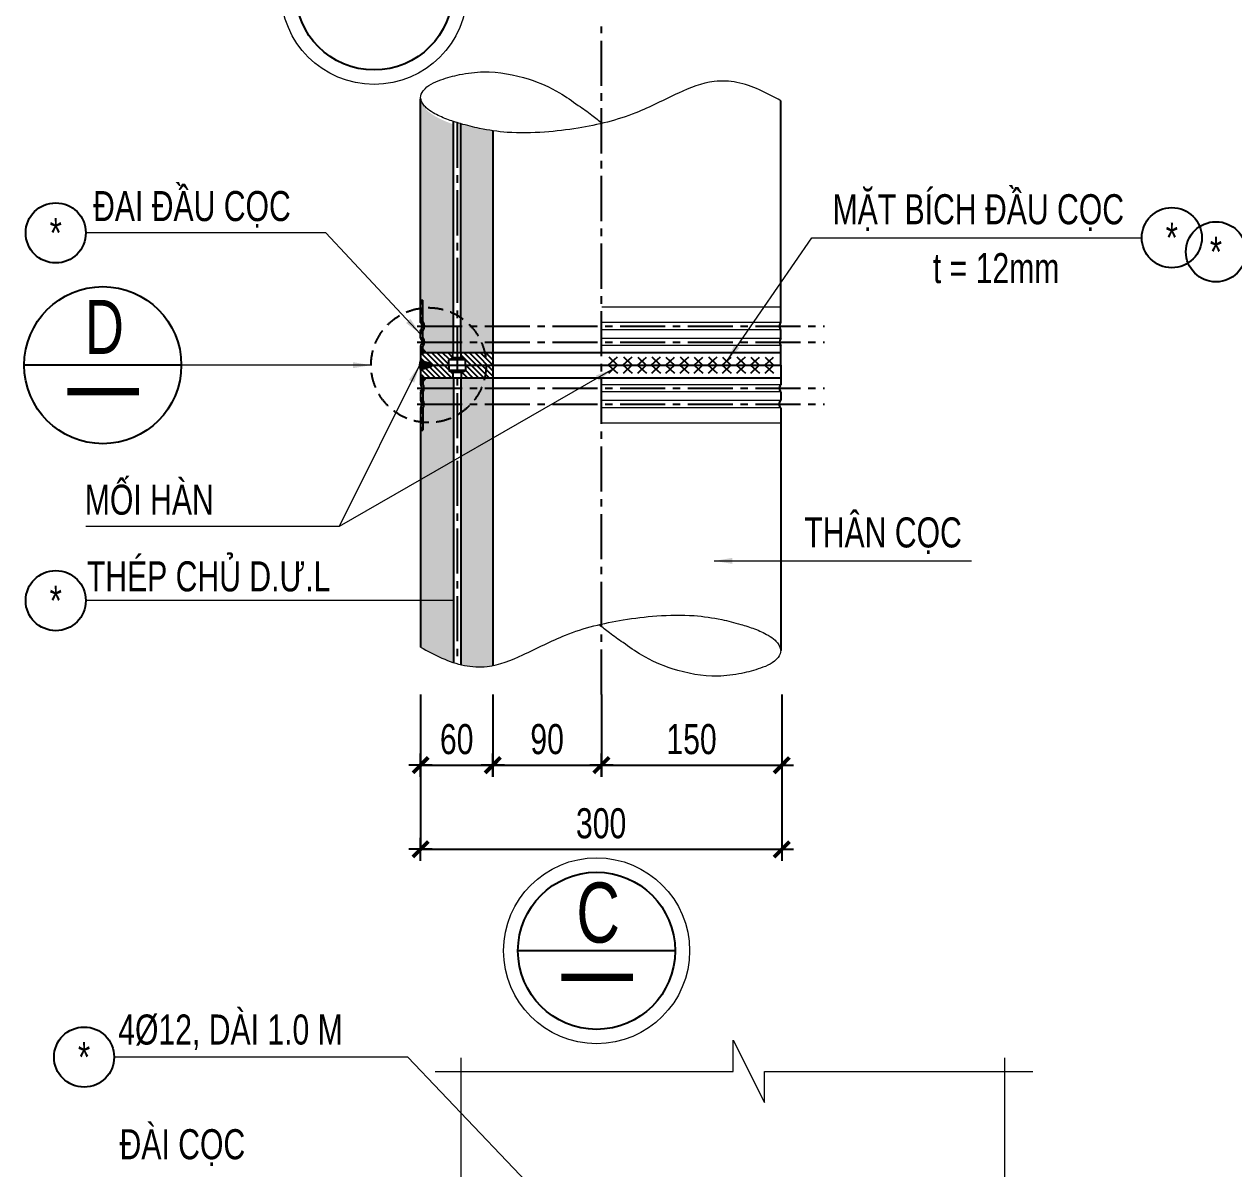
# Model space of a CAD drawing. Header units: millimetres. Extents: x -121190 to 167528, y -50070 to 22631.
# Drawn here: x 15948 to 26006, y -8702 to 817 of the extents above; entities that cross this region are included whole.
import ezdxf
from ezdxf.enums import TextEntityAlignment as Align

# ---------------------------------------------------------------- set-up
doc = ezdxf.new("R2010")
doc.units = ezdxf.units.MM
doc.header["$MEASUREMENT"] = 0
doc.linetypes.add('CENTER2', pattern=[1.125, 0.75, -0.125, 0.125, -0.125])
doc.linetypes.add('HIDDEN', pattern=[0.375, 0.25, -0.125])
doc.layers.get('DEFPOINTS').update_dxf_attribs({"color": 87})
for name, color, linetype in [('02.DIM', 8, 'Continuous'), ('04.HIDDEN', 8, 'HIDDEN'), ('06.TEXT', 2, 'Continuous'), ('10.HATCH', 9, 'Continuous'), ('14.STEELNUM', 254, 'Continuous'), ('CDC.01.AXIS', 160, 'CENTER2')]:
    doc.layers.add(name, color=color, linetype=linetype)
doc.layers.add('CDC_03.BORDER', color=3, linetype='Continuous', lineweight=25)
doc.layers.add('CDC_11.NOTE', color=8, linetype='Continuous', lineweight=18)
doc.styles.add('ARIAL', font='arial.ttf', dxfattribs={"width": 0.6})
doc.styles.add('SMTEXT', font='3t-unicode.shx', dxfattribs={"width": 0.75})
doc.styles.get("Standard").update_dxf_attribs({"font": 'txt_____.ttf'})
doc.dimstyles.new('DIM 1-100', dxfattribs={"dimscale": 100, "dimtxt": 4, "dimasz": 1.5, "dimexe": 1, "dimexo": 0, "dimgap": 1, "dimtad": 1, "dimdec": 0, "dimdsep": 46, "dimtxsty": 'Standard', "dimblk": 'ARCHTICK', "dimcen": 0, "dimdle": 1, "dimclrd": 256, "dimclre": 256, "dimclrt": 7, "dimazin": 2, "dimtp": 0.1, "dimtm": 0.1, "dimtfac": 0.71, "dimtdec": 0, "dimtofl": 0, "dimtmove": 2, "dimatfit": 3, "dimfxl": 1, "dimtolj": 1, "dimlwd": -1, "dimlwe": -1, "dimarcsym": 0})
doc.dimstyles.new('X10', dxfattribs={"dimtxt": 250, "dimasz": 0.8, "dimexe": 0, "dimexo": 0, "dimgap": 90, "dimtad": 1, "dimdec": 0, "dimlfac": 0.1, "dimzin": 13, "dimdsep": 46, "dimtxsty": 'SMTEXT', "dimblk1": 'CHEO', "dimblk2": 'CHEO', "dimsah": 1, "dimcen": 0, "dimclrd": 256, "dimclre": 256, "dimclrt": 2, "dimadec": 0, "dimazin": 0, "dimtfac": 1, "dimtdec": 0, "dimtix": 1, "dimtmove": 2, "dimatfit": 3, "dimldrblk": 'CHEO', "dimfxl": 1, "dimtolj": 1, "dimtzin": 13, "dimarcsym": 0})
pattern_1 = [(135, (-127335.845, -18610.13), (-41.253052, -41.253052), []), (135, (-127335.845, -18596.38), (-41.253052, -41.253052), []), (135, (-127335.845, -18582.63), (-41.253052, -41.253052), []), (135, (-127335.845, -18568.88), (-41.253052, -41.253052), [])]

# ---------------------------------------------------------------- blocks, each defined once
blk = doc.blocks.new('_ArchTick')
at = {"color": 0, "linetype": 'ByBlock', "const_width": 0.15}
blk.add_lwpolyline([(-0.5, -0.5), (0.5, 0.5)], dxfattribs=at)
blk = doc.blocks.new('CHEO')
at = {"layer": '02.DIM'}
for points in [[(-121, 0), (121, 0)], [(0, 121), (0, -121)]]:
    blk.add_lwpolyline(points, dxfattribs=at)
at = {"layer": '02.DIM', "const_width": 40}
blk.add_lwpolyline([(80, 80), (-80, -81)], dxfattribs=at)
blk = doc.blocks.new('*D42')
at = {"layer": '02.DIM', "lineweight": -2, "transparency": 16777216}
for p, q in [((19244, -4757), (19244, -5345)), ((19844, -4757), (19844, -5345)), ((19244, -5345), (19844, -5345))]:
    blk.add_line(p, q, dxfattribs=at)
at = {"layer": 'DEFPOINTS', "color": 0, "transparency": 16777216}
for p in [(19244, -4757), (19844, -4757), (19844, -5345)]:
    blk.add_point(p, dxfattribs=at)
at = {"layer": '02.DIM', "lineweight": -2, "transparency": 16777216, "xscale": 0.8, "yscale": 0.8, "zscale": 0.8, "rotation": 180}
blk.add_blockref('CHEO', (19244, -5345), dxfattribs=at)
at = {"layer": '02.DIM', "lineweight": -2, "transparency": 16777216, "xscale": 0.8, "yscale": 0.8, "zscale": 0.8}
blk.add_blockref('CHEO', (19844, -5345), dxfattribs=at)
at = {"layer": '02.DIM', "color": 2, "transparency": 16777216, "insert": (19544, -5130), "char_height": 250, "attachment_point": 5, "style": 'SMTEXT'}
blk.add_mtext('\\A1;60', dxfattribs=at)
blk = doc.blocks.new('*D43')
at = {"layer": '02.DIM', "lineweight": -2, "transparency": 16777216}
for p, q in [((19844, -4757), (19844, -5345)), ((20747, -4757), (20747, -5345)), ((19845, -5345), (20746, -5345))]:
    blk.add_line(p, q, dxfattribs=at)
at = {"layer": 'DEFPOINTS', "color": 0, "transparency": 16777216}
for p in [(19844, -4757), (20747, -4757), (20747, -5345)]:
    blk.add_point(p, dxfattribs=at)
at = {"layer": '02.DIM', "lineweight": -2, "transparency": 16777216, "xscale": 0.8, "yscale": 0.8, "zscale": 0.8, "rotation": 180}
blk.add_blockref('CHEO', (19844, -5345), dxfattribs=at)
at = {"layer": '02.DIM', "lineweight": -2, "transparency": 16777216, "xscale": 0.8, "yscale": 0.8, "zscale": 0.8}
blk.add_blockref('CHEO', (20747, -5345), dxfattribs=at)
at = {"layer": '02.DIM', "color": 2, "transparency": 16777216, "insert": (20296, -5130), "char_height": 250, "attachment_point": 5, "style": 'SMTEXT'}
blk.add_mtext('\\A1;90', dxfattribs=at)
blk = doc.blocks.new('*D44')
at = {"layer": '02.DIM', "lineweight": -2, "transparency": 16777216}
for p, q in [((20747, -4757), (20747, -5345)), ((22247, -4757), (22247, -5345)), ((20748, -5345), (22246, -5345))]:
    blk.add_line(p, q, dxfattribs=at)
at = {"layer": 'DEFPOINTS', "color": 0, "transparency": 16777216}
for p in [(20747, -4757), (22247, -4757), (22247, -5345)]:
    blk.add_point(p, dxfattribs=at)
at = {"layer": '02.DIM', "lineweight": -2, "transparency": 16777216, "xscale": 0.8, "yscale": 0.8, "zscale": 0.8, "rotation": 180}
blk.add_blockref('CHEO', (20747, -5345), dxfattribs=at)
at = {"layer": '02.DIM', "lineweight": -2, "transparency": 16777216, "xscale": 0.8, "yscale": 0.8, "zscale": 0.8}
blk.add_blockref('CHEO', (22247, -5345), dxfattribs=at)
at = {"layer": '02.DIM', "color": 2, "transparency": 16777216, "insert": (21497, -5130), "char_height": 250, "attachment_point": 5, "style": 'SMTEXT'}
blk.add_mtext('\\A1;150', dxfattribs=at)
blk = doc.blocks.new('*D45')
at = {"layer": '02.DIM', "lineweight": -2, "transparency": 16777216}
for p, q in [((19244, -4757), (19244, -6045)), ((22247, -4757), (22247, -6045)), ((19244, -6045), (22246, -6045))]:
    blk.add_line(p, q, dxfattribs=at)
at = {"layer": 'DEFPOINTS', "color": 0, "transparency": 16777216}
for p in [(19244, -4757), (22247, -4757), (22247, -6045)]:
    blk.add_point(p, dxfattribs=at)
at = {"layer": '02.DIM', "lineweight": -2, "transparency": 16777216, "xscale": 0.8, "yscale": 0.8, "zscale": 0.8, "rotation": 180}
blk.add_blockref('CHEO', (19244, -6045), dxfattribs=at)
at = {"layer": '02.DIM', "lineweight": -2, "transparency": 16777216, "xscale": 0.8, "yscale": 0.8, "zscale": 0.8}
blk.add_blockref('CHEO', (22247, -6045), dxfattribs=at)
at = {"layer": '02.DIM', "color": 2, "transparency": 16777216, "insert": (20745, -5830), "char_height": 250, "attachment_point": 5, "style": 'SMTEXT'}
blk.add_mtext('\\A1;300', dxfattribs=at)

msp = doc.modelspace()

# ---------------------------------------------------------------- hatches: boundary and pattern name
at = {"layer": '10.HATCH'}
h = msp.add_hatch(dxfattribs=at)
h.set_pattern_fill('AR-CONC', color=256, angle=90, style=0)
h.set_pattern_definition([(140, (-295897.55, -218825.25), (15.939086, 182.18467), [19.05, -209.55]), (85, (-295897.55, -218825.25), (-191.05664, -35.24283), [15.24, -167.64]), (190.451, (-295896.23, -218810.07), (-175.11669, 146.9425), [16.19, -178.09]), (136.1842, (-295948.35, -218825.25), (42.04233, 271.07904), [28.575, -314.325]), (186.6356, (-295944.85, -218802.66), (-247.42556, 237.40423), [24.285, -267.135]), (81.184, (-295948.35, -218825.25), (-247.42512, 237.4046), [22.86, -251.46]), (111, (-295935.65, -218799.85), (102.26552, 151.61488), [19.05, -209.55]), (56, (-295935.65, -218799.85), (-184.18797, 61.80203), [15.24, -167.64]), (161.4514, (-295927.13, -218787.22), (-81.92286, 213.41649), [16.19, -178.09]), (127.5, (-295897.554, -218825.25), (-84.555039, 3.088603), [0, -165.608, 0, -170.18, 0, -168.275]), (97.5, (-295897.55, -218825.25), (-100.180575, 66.819663), [0, -97.028, 0, -161.798, 0, -64.135]), (57.5, (-295897.554, -218881.89), (5.728744, 135.590595), [0, -63.5, 0, -198.12, 0, -262.89]), (47.5, (-295897.55, -218907.29), (-25.42649, 148.12918), [0, -82.55, 0, -131.572, 0, -186.69])])
edge = h.paths.add_edge_path()
edge.add_line((19516.4, -2342.2), (19273.4, -2342.2))
edge.add_ellipse((19224.8, -2342.5), major_axis=(0, -56.2), ratio=0.8645533, start_angle=50.28486, end_angle=90.38984, ccw=False)
edge.add_line((19262.2, -2378.5), (19262.2, -2560.1))
edge.add_line((19262.2, -2560.1), (19243.7, -2560.1))
edge.add_line((19243.7, -2560.1), (19243.7, -4363.6))
edge.add_spline(control_points=[(19243.7, -4363.6), (19333.3, -4412), (19423, -4460.4), (19516.4, -4496.3)], knot_values=[0, 0, 0, 0, 34.3860583, 34.3860583, 34.3860583, 34.3860583], degree=3, periodic=0)
edge.add_line((19516.4, -4496.3), (19516.4, -2342.2))
edge = h.paths.add_edge_path()
edge.add_line((19516.4, -2210.9), (19516.4, -2123.4))
edge.add_line((19516.4, -2123.4), (19287.1, -2123.4))
edge.add_line((19287.1, -2123.4), (19262.2, -2154.1))
edge.add_line((19262.2, -2154.1), (19262.2, -2175))
edge.add_ellipse((19224.8, -2210.9), major_axis=(0, -56.2), ratio=0.8645533, start_angle=90, end_angle=129.71514, ccw=False)
edge.add_line((19273.4, -2210.9), (19516.4, -2210.9))
edge = h.paths.add_edge_path()
edge.add_line((19516.4, -2342.2), (19516.4, -2210.9))
edge.add_line((19516.4, -2210.9), (19273.4, -2210.9))
edge.add_ellipse((19224.8, -2210.9), major_axis=(0, -56.2), ratio=0.8645533, start_angle=50.28486, end_angle=90, ccw=False)
edge.add_line((19262.2, -2246.8), (19262.2, -2306.6))
edge.add_ellipse((19224.8, -2342.5), major_axis=(0, -56.2), ratio=0.8645533, start_angle=90.38984, end_angle=129.71514, ccw=False)
edge.add_line((19273.4, -2342.2), (19516.4, -2342.2))
edge = h.paths.add_edge_path()
edge.add_line((19516.4, -1825.9), (19516.4, -1694.7))
edge.add_line((19516.4, -1694.7), (19273.4, -1694.7))
edge.add_ellipse((19224.8, -1694.3), major_axis=(0, 56.2), ratio=0.8645533, start_angle=230.28486, end_angle=269.61016, ccw=False)
edge.add_line((19262.2, -1730.2), (19262.2, -1790))
edge.add_ellipse((19224.8, -1825.9), major_axis=(0, 56.2), ratio=0.8645533, start_angle=270, end_angle=309.71514, ccw=False)
edge.add_line((19273.4, -1825.9), (19516.4, -1825.9))
edge = h.paths.add_edge_path()
edge.add_line((19516.4, -1913.4), (19516.4, -1825.9))
edge.add_line((19516.4, -1825.9), (19273.4, -1825.9))
edge.add_ellipse((19224.8, -1825.9), major_axis=(0, 56.2), ratio=0.8645533, start_angle=230.28486, end_angle=270, ccw=False)
edge.add_line((19262.2, -1861.8), (19262.2, -1882.7))
edge.add_line((19262.2, -1882.7), (19287.1, -1913.4))
edge.add_line((19287.1, -1913.4), (19516.4, -1913.4))
edge = h.paths.add_edge_path()
edge.add_spline(control_points=[(19516.7, -16), (19510.4, -13.8), (19458.2, 5.2), (19382.1, 38.3), (19305.7, 90.2), (19267.6, 134.3), (19250, 168.1), (19244.5, 190), (19244, 197)], knot_values=[383.3296286, 383.3296286, 383.3296286, 383.3296286, 385.6317726, 402.351192, 411.6934373, 416.9768243, 422.1869496, 424.6113922, 424.6113922, 424.6113922, 424.6113922], degree=3, periodic=0)
edge.add_line((19244, 182.6), (19243.7, -1476.7))
edge.add_line((19243.7, -1476.7), (19262.2, -1476.7))
edge.add_line((19262.2, -1476.7), (19262.2, -1658.3))
edge.add_ellipse((19224.8, -1694.3), major_axis=(0, 56.2), ratio=0.8645533, start_angle=269.61016, end_angle=309.71514, ccw=False)
edge.add_line((19273.4, -1694.7), (19516.4, -1694.7))
edge.add_line((19516.4, -1694.7), (19516.7, -16))
h = msp.add_hatch(dxfattribs=at)
h.set_pattern_fill('AR-CONC', color=256, scale=25, angle=90, style=0)
h.set_pattern_definition([(140, (73280.43, -200493.8), (15.68803, 179.31505), [18.75, -206.25]), (85, (73280.43, -200493.8), (-188.04803, -34.68783), [15, -165]), (190.4514, (73281.74, -200478.85), (-172.35989, 144.62735), [15.93505, -175.28553]), (136.1842, (73230.43, -200493.8), (41.37975, 266.81026), [28.125, -309.375]), (186.6356, (73233.88, -200471.56), (-243.52947, 233.66568), [23.90257, -262.92825]), (81.1842, (73230.43, -200493.8), (-243.52965, 233.6655), [22.5, -247.5]), (111, (73242.93, -200468.8), (100.65472, 149.22676), [18.75, -206.25]), (56, (73242.93, -200468.8), (-181.28751, 60.82883), [15, -165]), (161.4514, (73251.32, -200456.36), (-80.63262, 210.05566), [15.93505, -175.28553]), (127.5, (73280.43, -200493.8), (-83.223463, 3.039964), [0, -163, 0, -167.5, 0, -165.625]), (97.5, (73280.43, -200493.8), (-98.602928, 65.767384), [0, -95.5, 0, -159.25, 0, -63.125]), (57.5, (73280.43, -200549.55), (5.638718, 133.45561), [0, -62.5, 0, -195, 0, -258.75]), (47.5, (73280.43, -200574.55), (-25.026246, 145.79654), [0, -81.25, 0, -129.5, 0, -183.75])])
edge = h.paths.add_edge_path()
edge.add_spline(control_points=[(19844.8, -69.2), (19807.8, -63.8), (19718.3, -47.7), (19630.2, -25.4), (19578.8, -10.6)], knot_values=[2911.6163589, 2911.6163589, 2911.6163589, 2911.6163589, 3042.3242671, 3229.5093186, 3229.5093186, 3229.5093186, 3229.5093186], degree=3, periodic=0)
edge.add_line((19578.8, -10.6), (19578.5, -1622.3))
edge.add_arc((19310.6, -2018.4), 478.2, 402.60639, 415.92486, ccw=False)
edge.add_line((19662.6, -1694.7), (19844.7, -1694.7))
edge.add_line((19844.7, -1694.7), (19844.8, -69.2))
h.paths.add_polyline_path([(19578.5, -1622.3), (19578.5, -1694.7), (19662.6, -1694.7, 0.0581783)])
h.paths.add_polyline_path([(19578.5, -1694.7), (19578.5, -1825.9), (19748.4, -1825.9, 0.0825262), (19662.6, -1694.7)])
h.paths.add_polyline_path([(19662.6, -1694.7, -0.0825262), (19748.4, -1825.9), (19844.6, -1825.9), (19844.7, -1694.7)])
h.paths.add_polyline_path([(19748.4, -1825.9, -0.0482639), (19777.2, -1913.4), (19844.6, -1913.4), (19844.6, -1825.9)])
h.paths.add_polyline_path([(19578.5, -1825.9), (19578.5, -1913.4), (19777.2, -1913.4, 0.0482639), (19748.4, -1825.9)])
h.paths.add_polyline_path([(19578.5, -2123.4), (19578.5, -2210.9), (19748.4, -2210.9, 0.0482639), (19777.2, -2123.4)])
h.paths.add_polyline_path([(19578.5, -2210.9), (19578.5, -2342.2), (19662.6, -2342.2, 0.0825262), (19748.4, -2210.9)])
h.paths.add_polyline_path([(19748.4, -2210.9, -0.0825262), (19662.6, -2342.2), (19844.6, -2342.2), (19844.6, -2210.9)])
h.paths.add_polyline_path([(19777.2, -2123.4, -0.0482639), (19748.4, -2210.9), (19844.6, -2210.9), (19844.6, -2123.4)])
edge = h.paths.add_edge_path()
edge.add_arc((19310.6, -2018.4), 478.2, 304.06782, 317.39361, ccw=False)
edge.add_line((19578.5, -2414.6), (19578.5, -4509.4))
edge.add_spline(control_points=[(19578.5, -4509.4), (19588.2, -4511.7), (19659.4, -4527.3), (19750.7, -4531.7), (19828.7, -4519.4), (19844.4, -4516.3)], knot_values=[425.4373183, 425.4373183, 425.4373183, 425.4373183, 460.5678982, 681.4201067, 737.661581, 737.661581, 737.661581, 737.661581], degree=3, periodic=0)
edge.add_line((19844.4, -4516.3), (19844.6, -2342.2))
edge.add_line((19844.6, -2342.2), (19662.6, -2342.2))
h.paths.add_polyline_path([(19578.5, -2342.2), (19578.5, -2414.6, 0.0582103), (19662.6, -2342.2)], flags=16)
at = {"layer": '10.HATCH', "ltscale": 2}
h = msp.add_hatch(dxfattribs=at)
h.set_pattern_fill('ANSI34', color=256, scale=3.0625, angle=90, style=0)
h.set_pattern_definition(pattern_1)
edge = h.paths.add_edge_path()
edge.add_ellipse((19231.1, -1825.9), major_axis=(0, 36.4), ratio=0.6543254, start_angle=211.93484, end_angle=328.06516)
edge.add_line((19243.7, -1795), (19243.7, -1725.2))
edge.add_ellipse((19217.5, -1694.3), major_axis=(0, -43.3), ratio=0.8645533, start_angle=44.427, end_angle=135.573)
edge.add_line((19243.7, -1663.4), (19243.7, -1476.7))
edge.add_line((19243.7, -1476.7), (19262.2, -1476.7))
edge.add_line((19262.2, -1476.7), (19262.2, -1658.3))
edge.add_ellipse((19224.8, -1694.3), major_axis=(0, 56.2), ratio=0.8645533, start_angle=230.28486, end_angle=309.71514, ccw=False)
edge.add_line((19262.2, -1730.2), (19262.2, -1790))
edge.add_ellipse((19240.1, -1825.9), major_axis=(0, 48), ratio=0.6932864, start_angle=221.50863, end_angle=318.49137, ccw=False)
edge.add_line((19262.2, -1861.8), (19262.2, -1928.4))
edge.add_line((19262.2, -1928.4), (19243.5, -1928.3))
edge.add_line((19243.5, -1928.3), (19243.7, -1856.8))
at = {"layer": '10.HATCH'}
h = msp.add_hatch(color=256, dxfattribs=at)
h.paths.add_polyline_path([(19262.2, -2123.4), (19262.2, -2154.1), (19287.1, -2123.4)])
h.paths.add_polyline_path([(19262.2, -1882.7), (19262.2, -1913.4), (19287.1, -1913.4)])
h = msp.add_hatch(color=256, dxfattribs=at)
h.paths.add_polyline_path([(19243.7, -1979.1, 0.1021735), (19235.6, -2018.4), (19331.2, -2018.4), (19331.2, -2005.3)])
h.paths.add_polyline_path([(19235.6, -2018.4, 0.1021735), (19243.7, -2057.8), (19331.2, -2031.5), (19331.2, -2018.4)])
h = msp.add_hatch(dxfattribs=at)
h.set_pattern_fill('ANSI31', color=256, scale=10, angle=90, style=0)
h.set_pattern_definition([(135, (-292757.354, -255353.267), (-22.4506403, -22.4506403), [])])
h.paths.add_polyline_path([(19262.2, -1913.4), (19262.2, -1914.2), (19262.2, -1928.4), (19243.7, -1928.3), (19243.7, -1979.1), (19331.2, -2005.3), (19331.2, -2018.4), (19477.9, -2018.4), (19477.9, -1974.7), (19512.9, -1957.2), (19516.4, -1913.4)])
h.paths.add_polyline_path([(19331.2, -2018.4), (19331.2, -2031.5), (19243.7, -2057.8), (19243.7, -2108.5), (19262.2, -2108.4), (19262.2, -2122.6), (19262.2, -2123.4), (19512.9, -2123.4), (19512.9, -2079.7), (19477.9, -2062.2), (19477.9, -2018.4)])
h.paths.add_polyline_path([(19844.6, -2018.4), (19844.6, -1913.4), (19582, -1913.4), (19582, -1957.2), (19617, -1974.7), (19617, -2018.4)])
h.paths.add_polyline_path([(19844.6, -2123.4), (19844.6, -2018.4), (19617, -2018.4), (19617, -2062.2), (19582, -2079.7), (19582, -2123.4)])
at = {"layer": '10.HATCH', "ltscale": 2}
h = msp.add_hatch(dxfattribs=at)
h.set_pattern_fill('ANSI34', color=256, scale=3.0625, angle=90, style=0)
h.set_pattern_definition(pattern_1)
edge = h.paths.add_edge_path()
edge.add_ellipse((19231.1, -2210.9), major_axis=(0, -36.4), ratio=0.6543254, start_angle=31.93484, end_angle=148.06516, ccw=False)
edge.add_line((19243.7, -2241.8), (19243.7, -2311.7))
edge.add_ellipse((19217.5, -2342.5), major_axis=(0, 43.3), ratio=0.8645533, start_angle=224.427, end_angle=315.573, ccw=False)
edge.add_line((19243.7, -2373.4), (19243.7, -2560.1))
edge.add_line((19243.7, -2560.1), (19262.2, -2560.1))
edge.add_line((19262.2, -2560.1), (19262.2, -2378.5))
edge.add_ellipse((19224.8, -2342.5), major_axis=(0, -56.2), ratio=0.8645533, start_angle=50.28486, end_angle=129.71514)
edge.add_line((19262.2, -2306.6), (19262.2, -2246.8))
edge.add_ellipse((19240.1, -2210.9), major_axis=(0, -48), ratio=0.6932864, start_angle=41.50863, end_angle=138.49137)
edge.add_line((19262.2, -2175), (19262.2, -2108.4))
edge.add_line((19262.2, -2108.4), (19243.5, -2108.5))
edge.add_line((19243.5, -2108.5), (19243.7, -2180))

# ---------------------------------------------------------------- linework, layer by layer
at = {"layer": '04.HIDDEN', "ltscale": 500}
msp.add_circle((19310.6, -2018.4), 478.2, dxfattribs=at)
at = {"layer": '10.HATCH'}
for p, q in [((20806, -2014.8), (20880, -1949.9)), ((20808.2, -1949.1), (20877.8, -2015.5)), ((20929.4, -2014.8), (21003.4, -1949.9)), ((20931.6, -1949.1), (21001.2, -2015.5)), ((21047, -2017.3), (21121, -1952.3)), ((21049.2, -1951.6), (21118.8, -2018)), ((21164.6, -2014.8), (21238.6, -1949.9)), ((21166.8, -1949.1), (21236.4, -2015.5)), ((21282.3, -2017.3), (21356.2, -1952.3)), ((21284.4, -1951.6), (21354, -2018)), ((21399.9, -2014.8), (21473.8, -1949.9)), ((21402, -1949.1), (21471.7, -2015.5)), ((21517.5, -2017.3), (21591.4, -1952.3)), ((21519.7, -1951.6), (21589.3, -2018)), ((21635.1, -2014.8), (21709, -1949.9)), ((21637.3, -1949.1), (21706.9, -2015.5)), ((21752.7, -2017.3), (21826.7, -1952.3)), ((21754.9, -1951.6), (21824.5, -2018)), ((21870.3, -2014.8), (21944.3, -1949.9)), ((21872.5, -1949.1), (21942.1, -2015.5)), ((21987.9, -2017.3), (22061.9, -1952.3)), ((21990.1, -1951.6), (22059.7, -2018)), ((22105.5, -2017.3), (22179.5, -1952.3)), ((22107.7, -1951.6), (22177.3, -2018)), ((20806, -2019.3), (20880, -2084.2)), ((20808.2, -2084.9), (20877.8, -2018.5)), ((20929.4, -2019.3), (21003.4, -2084.2)), ((20931.6, -2084.9), (21001.2, -2018.5)), ((21047, -2019.3), (21121, -2084.2)), ((21049.2, -2084.9), (21118.8, -2018.5)), ((21164.6, -2019.3), (21238.6, -2084.2)), ((21166.8, -2084.9), (21236.4, -2018.5)), ((21282.3, -2019.3), (21356.2, -2084.2)), ((21284.4, -2084.9), (21354, -2018.5)), ((21399.9, -2019.3), (21473.8, -2084.2)), ((21402, -2084.9), (21471.7, -2018.5)), ((21517.5, -2019.3), (21591.4, -2084.2)), ((21519.7, -2084.9), (21589.3, -2018.5)), ((21635.1, -2019.3), (21709, -2084.2)), ((21637.3, -2084.9), (21706.9, -2018.5)), ((21752.7, -2019.3), (21826.7, -2084.2)), ((21754.9, -2084.9), (21824.5, -2018.5)), ((21870.3, -2019.3), (21944.3, -2084.2)), ((21872.5, -2084.9), (21942.1, -2018.5)), ((21987.9, -2019.3), (22061.9, -2084.2)), ((21990.1, -2084.9), (22059.7, -2018.5)), ((22105.5, -2019.3), (22179.5, -2084.2)), ((22107.7, -2084.9), (22177.3, -2018.5))]:
    msp.add_line(p, q, dxfattribs=at)
at = {"layer": '14.STEELNUM', "linetype": 'ByBlock'}
for centre in [(16210.2, -918.6), (25490.4, -958.3), (25857.3, -1075.4), (16210.2, -3976.6), (16445.8, -7772.7)]:
    msp.add_circle(centre, 250, dxfattribs=at)
at = {"layer": 'CDC.01.AXIS', "ltscale": 500}
for p, q in [((20747, -4757.4), (20747, 797)), ((19547.8, -1.4), (19547.4, -4501.2)), ((19215.3, -1694.7), (22601.7, -1694.7)), ((19215.3, -1825.9), (22601.7, -1825.9)), ((19215.3, -2210.9), (22601.7, -2210.9)), ((19215.3, -2342.2), (22601.7, -2342.2))]:
    msp.add_line(p, q, dxfattribs=at)
at = {"layer": 'CDC_03.BORDER', "ltscale": 10}
for p, q in [((19244, 206.9), (19244, 207)), ((19243.7, -1476.7), (19244, 197)), ((22238.2, -1663.7), (22238.5, 181)), ((19516.4, -1913.4), (19516.7, 8.4)), ((19578.5, -1913.4), (19578.8, -10.6)), ((19844.8, -69.2), (19844.4, -4516.3)), ((19243.7, -1476.7), (19262.2, -1476.7)), ((19243.7, -1663.4), (19243.7, -1476.7)), ((19262.2, -1658.3), (19262.2, -1476.7)), ((19243.7, -1795), (19243.7, -1725.2)), ((19262.2, -1790), (19262.2, -1730.2)), ((22238.2, -1795.7), (22238.2, -1725.3)), ((19243.7, -1856.8), (19243.7, -1979.1)), ((19262.2, -1914.2), (19262.2, -1861.8)), ((19262.2, -1882.7), (19287.1, -1913.4)), ((22238.2, -2018.4), (22238.2, -1856.2)), ((19262.2, -1928.4), (19243.7, -1928.3)), ((19243.7, -1979.1), (19331.2, -2005.3)), ((19262.2, -1913.4), (22238.2, -1913.4)), ((19262.2, -1928.4), (19262.2, -1914.2)), ((19331.2, -2005.3), (19331.2, -2031.5)), ((19477.9, -1974.7), (19512.9, -1957.2)), ((19477.9, -2018.4), (19477.9, -1974.7)), ((19617, -1974.7), (19477.9, -1974.7)), ((19512.9, -1957.2), (19512.9, -1913.4)), ((19582, -1957.2), (19512.9, -1957.2)), ((19582, -1957.2), (19582, -1913.4)), ((19582, -1957.2), (19617, -1974.7)), ((19617, -2018.4), (19617, -1974.7)), ((19331.2, -2031.5), (19243.7, -2057.8)), ((19243.7, -2057.8), (19243.7, -2180)), ((19262.2, -2108.4), (19243.7, -2108.5)), ((19262.2, -2108.4), (19262.2, -2122.6)), ((19331.2, -2018.4), (22238.2, -2018.4)), ((19477.9, -2018.4), (19477.9, -2062.2)), ((19617, -2062.2), (19477.9, -2062.2)), ((19477.9, -2062.2), (19512.9, -2079.7)), ((19512.9, -2079.7), (19512.9, -2123.4)), ((19582, -2079.7), (19512.9, -2079.7)), ((19582, -2079.7), (19617, -2062.2)), ((19582, -2079.7), (19582, -2123.4)), ((19617, -2018.4), (19617, -2062.2)), ((22238.2, -2018.4), (22238.2, -2180.7)), ((19262.2, -2122.6), (19262.2, -2175)), ((19262.2, -2123.4), (22238.2, -2123.4)), ((19262.2, -2154.1), (19287.1, -2123.4)), ((19516.4, -2123.4), (19516.4, -4491.5)), ((19578.5, -2123.4), (19578.5, -4509.4)), ((19243.7, -2241.8), (19243.7, -2311.7)), ((19262.2, -2246.8), (19262.2, -2306.6)), ((22238.2, -2241.2), (22238.2, -2311.5)), ((19243.7, -2373.4), (19243.7, -2560.1)), ((19262.2, -2378.5), (19262.2, -2560.1)), ((22238.2, -2373.1), (22238.2, -4392.7)), ((19243.7, -2560.1), (19243.7, -4363.6)), ((19243.7, -2560.1), (19262.2, -2560.1))]:
    msp.add_line(p, q, dxfattribs=at)
at = {"layer": 'CDC_03.BORDER'}
for p, q in [((17254.4, -2018.4), (15947.8, -2018.4)), ((21360.4, -6888.9), (20053.8, -6888.9))]:
    msp.add_line(p, q, dxfattribs=at)
at = {"layer": 'CDC_03.BORDER', "ltscale": 10}
msp.add_lwpolyline([(19243.7, -1979.1, 0.2065028), (19243.7, -2057.8)], format="xyb", dxfattribs=at)
at = {"layer": 'CDC_03.BORDER', "const_width": 61.7}
for points in [[(16307, -2239.8), (16903.6, -2239.8)], [(20412.9, -7110.3), (21009.5, -7110.3)]]:
    msp.add_lwpolyline(points, dxfattribs=at)
at = {"layer": 'CDC_03.BORDER'}
for centre in [(18857.2, 1089.8), (16601.1, -2018.4), (20707.1, -6888.9)]:
    msp.add_circle(centre, 653.3, dxfattribs=at)
at = {"layer": 'CDC_03.BORDER', "ltscale": 10, "extrusion": (0, 0, -1)}
for centre, major_axis, start_param, end_param in [((19217.5, -1694.3), (0, 43.3), 0.7753975, 2.3661952), ((19224.8, -1694.3), (0, 56.2), 0.8776364, 2.2639562), ((19217.5, -1825.9), (0, 43.3), 0.7753975, 2.3661952), ((19224.8, -1825.9), (0, 56.2), 0.8776364, 2.2639562), ((22264.9, -2210.9), (-0.1, -43.3), 0.7923174, 2.3414318), ((22264.5, -2342.3), (-0.1, -43.3), 0.7753975, 2.3583517)]:
    msp.add_ellipse(centre, major_axis=major_axis, ratio=0.8645533, start_param=start_param, end_param=end_param, dxfattribs=at)
at = {"layer": 'CDC_03.BORDER', "ltscale": 10}
for centre, major_axis, start_param, end_param in [((22264.5, -1694.5), (-0.1, 43.3), 0.7753975, 2.3583517), ((22264.9, -1825.9), (-0.1, 43.3), 0.7923174, 2.3414318), ((19217.5, -2210.9), (0, -43.3), 0.7753975, 2.3661952), ((19224.8, -2210.9), (0, -56.2), 0.8776364, 2.2639562), ((19217.5, -2342.5), (0, -43.3), 0.7753975, 2.3661952), ((19224.8, -2342.5), (0, -56.2), 0.8776364, 2.2639562)]:
    msp.add_ellipse(centre, major_axis=major_axis, ratio=0.8645533, start_param=start_param, end_param=end_param, dxfattribs=at)
at = {"layer": 'CDC_11.NOTE', "ltscale": 10}
for p, q in [((22238.2, -1537.2), (20750.7, -1537.2)), ((22238.2, -1663.7), (20751.9, -1663.7)), ((22238.2, -1795.7), (20751.6, -1795.7)), ((22238.2, -1725.3), (20751.8, -1725.3)), ((22238.2, -1856.2), (20751.5, -1856.2)), ((22238.2, -2180.7), (20751, -2180.7)), ((22238.2, -2311.5), (20750.8, -2311.5)), ((22238.2, -2241.2), (20750.9, -2241.2)), ((22238.2, -2373.1), (20750.7, -2373.1)), ((22238.2, -2499.7), (20750.7, -2499.7))]:
    msp.add_line(p, q, dxfattribs=at)
at = {"layer": 'CDC_11.NOTE'}
for points in [[(19364.8, -7892), (21844, -7892), (21844, -7633.1), (22102.9, -8151), (22102.9, -7892), (24333.6, -7892)], [(19579, -7779.2), (19579, -10173.1), (19837.9, -10173.1), (19320, -10432), (19579, -10432), (19579, -12570)], [(24098.9, -7779.2), (24098.9, -10173.1), (23839.9, -10173.1), (24357.8, -10432), (24098.9, -10432), (24098.9, -12570)]]:
    msp.add_lwpolyline(points, dxfattribs=at)
for centre in [(18857.2, 1089.8), (20707.1, -6888.9)]:
    msp.add_circle(centre, 773.3, dxfattribs=at)
for points in [[(22238.5, 181), (21874.3, 332.9), (21685.2, 340.8), (21388.3, 244.8), (21033.3, 80), (20554.2, -47), (20275, -79.9), (19963.8, -82.3), (19734.4, -49.5), (19576.7, -10), (19460.9, 28), (19347.3, 80.9), (19290.8, 122.4), (19265.3, 152.6), (19247.9, 187.6), (19244.1, 205.4), (19266.4, 264.1), (19411.8, 354.3), (19568.6, 397.7), (19767.3, 420.7), (20146.2, 359.2), (20399.5, 246.3), (20555.1, 142.1), (20668.7, 62), (20752, -7.2)], [(19243.7, -4363.6), (19607.8, -4515.8), (19796.9, -4523.7), (20093.8, -4427.9), (20449, -4263.4), (20928.2, -4136.6), (21207.3, -4103.8), (21518.5, -4101.6), (21747.9, -4134.5), (21905.6, -4174.2), (22021.4, -4212.2), (22135, -4265.2), (22191.4, -4306.7), (22216.9, -4336.9), (22234.3, -4371.9), (22238.1, -4389.7), (22215.8, -4448.5), (22070.3, -4538.6), (21913.4, -4581.8), (21714.8, -4604.8), (21335.9, -4543), (21082.7, -4430), (20927.2, -4325.7), (20813.5, -4245.5), (20730.3, -4176.3)]]:
    msp.add_spline(points, degree=3, dxfattribs=at)

# ---------------------------------------------------------------- texts
at = {"layer": '06.TEXT', "style": 'SMTEXT', "width": 0.75}
for s, p in [('ĐAI ĐẦU CỌC', (16520.7, -820.2)), ('MẶT BÍCH ĐẦU CỌC', (22669.3, -846.7)), (' t = 12mm', (23434.1, -1336.4)), ('MỐI HÀN', (16451.8, -3262)), ('THÂN CỌC', (22434.8, -3534.5)), ('THÉP CHỦ D.Ư.L', (16468.8, -3899.8)), ('4%%C12, DÀI 1.0 M', (16729.6, -7668.6)), (' ĐÀI CỌC', (16671.1, -8622.5))]:
    msp.add_text(s, height=250, dxfattribs=at).set_placement(p)
msp.add_text('D', height=450, dxfattribs=at).set_placement((16614.2, -1700.3), align=Align.MIDDLE)
at = {"layer": '06.TEXT', "linetype": 'ByBlock', "style": 'SMTEXT', "width": 0.75}
msp.add_text('C', height=500, dxfattribs=at).set_placement((20720.2, -6570.8), align=Align.MIDDLE)
at = {"layer": '14.STEELNUM', "linetype": 'ByBlock', "style": 'ARIAL', "width": 0.75}
for p in [(16210.2, -918.6), (25490.4, -958.3), (25857.3, -1075.4), (16210.2, -3976.6), (16445.8, -7772.7)]:
    msp.add_text('*', height=250, dxfattribs=at).set_placement(p, align=Align.MIDDLE)

# ---------------------------------------------------------------- dimensions: what is measured, and where the dimension line sits
at = {"layer": '02.DIM'}
for base, p1, p2, picture, middle in [((19844.4, -5345.3), (19243.7, -4757.4), (19844.4, -4757.4), '*D42', (19544.1, -5130.3)), ((22247, -6045.3), (19243.7, -4757.4), (22247, -4757.4), '*D45', (20745.3, -5830.3)), ((20747, -5345.3), (19844.4, -4757.4), (20747, -4757.4), '*D43', (20295.7, -5130.3)), ((22247, -5345.3), (20747, -4757.4), (22247, -4757.4), '*D44', (21497, -5130.3))]:
    dim = msp.add_linear_dim(base=base, p1=p1, p2=p2, angle=180, dimstyle='X10', dxfattribs=at)
    dim.commit()
    dim.dimension.update_dxf_attribs({"geometry": picture, "text_midpoint": middle})

# ---------------------------------------------------------------- leaders
at = {"layer": 'CDC_11.NOTE'}
for points in [[(19243.7, -1760.1), (18454.6, -918.6), (16460.2, -918.6)], [(21789.7, -1984.8), (22496.2, -958.3), (25240.4, -958.3)], [(18832.4, -2018.4), (17229.4, -2018.4)], [(19235.6, -2018.4), (18568, -3360.4), (16460.2, -3360.4)], [(20843, -2051.7), (18568, -3360.4), (16460.2, -3360.4)], [(21685.7, -3646.2), (23824.1, -3646.2)], [(19516.4, -3976.6), (16460.2, -3976.6)], [(20466.9, -9170.1), (19138.1, -7772.7), (16695.8, -7772.7)]]:
    msp.add_leader(points, dimstyle='DIM 1-100', dxfattribs=at)

doc.saveas('drawing.dxf')
